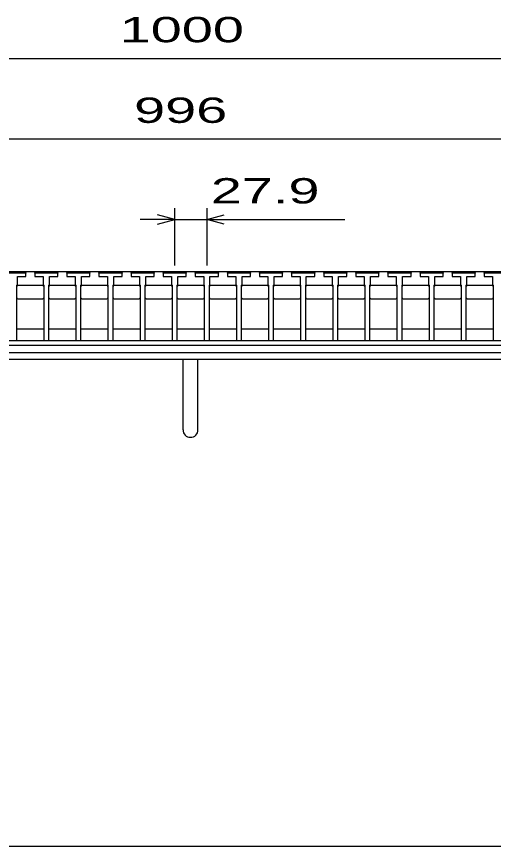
# Model space of a CAD drawing. Units: millimetres, scale not verified. Extents: x -1820 to 1731, y -1282 to 1054.
# Drawn here: x -1001 to -587, y -1146 to -426 of the extents above; entities that cross this region are included whole.
import ezdxf
from ezdxf.enums import TextEntityAlignment as Align

# ---------------------------------------------------------------- set-up
doc = ezdxf.new("R2010")
doc.units = ezdxf.units.MM
doc.header["$LTSCALE"] = 10
for name, color, linetype, lineweight in [('0_2', 150, 'Continuous', 25), ('16', 3, 'Continuous', 25), ('19', 6, 'Continuous', 25), ('22', 2, 'Continuous', 25)]:
    doc.layers.add(name, color=color, linetype=linetype, lineweight=lineweight)
doc.styles.add('ベクトル', font='')
doc.styles.get('ベクトル').set_extended_font_data('ベクトル')

msp = doc.modelspace()

# ---------------------------------------------------------------- linework, layer by layer
at = {"layer": '0_2'}
msp.add_line((1731, -1146.5), (-1729, -1146.5), dxfattribs=at)
at = {"layer": '16'}
for p, q in [((-1348, -647), (-352, -647)), ((-993.2, -648.5), (-1013.2, -648.5)), ((-997.1, -648.5), (-996.6, -647)), ((-996.6, -647), (-993.7, -647)), ((-993.7, -647), (-993.2, -648.5)), ((-993.2, -651.5), (-993.2, -648.5)), ((-985.3, -648.5), (-984.8, -647)), ((-985.3, -648.5), (-985.3, -651.5)), ((-965.3, -648.5), (-985.3, -648.5)), ((-984.8, -647), (-981.9, -647)), ((-981.9, -647), (-981.4, -648.5)), ((-977.25, -648.5), (-976.75, -647)), ((-976.75, -647), (-973.85, -647)), ((-973.85, -647), (-973.35, -648.5)), ((-969.2, -648.5), (-968.7, -647)), ((-968.7, -647), (-965.8, -647)), ((-965.8, -647), (-965.3, -648.5)), ((-965.3, -651.5), (-965.3, -648.5)), ((-957.4, -648.5), (-956.9, -647)), ((-957.4, -648.5), (-957.4, -651.5)), ((-937.4, -648.5), (-957.4, -648.5)), ((-956.9, -647), (-954, -647)), ((-954, -647), (-953.5, -648.5)), ((-949.35, -648.5), (-948.85, -647)), ((-948.85, -647), (-945.95, -647)), ((-945.95, -647), (-945.45, -648.5)), ((-941.3, -648.5), (-940.8, -647)), ((-940.8, -647), (-937.9, -647)), ((-937.9, -647), (-937.4, -648.5)), ((-937.4, -651.5), (-937.4, -648.5)), ((-929.5, -648.5), (-929, -647)), ((-929.5, -648.5), (-929.5, -651.5)), ((-909.5, -648.5), (-929.5, -648.5)), ((-929, -647), (-926.1, -647)), ((-926.1, -647), (-925.6, -648.5)), ((-921.45, -648.5), (-920.95, -647)), ((-920.95, -647), (-918.05, -647)), ((-918.05, -647), (-917.55, -648.5)), ((-913.4, -648.5), (-912.9, -647)), ((-912.9, -647), (-910, -647)), ((-910, -647), (-909.5, -648.5)), ((-909.5, -651.5), (-909.5, -648.5)), ((-901.6, -648.5), (-901.1, -647)), ((-901.6, -648.5), (-901.6, -651.5)), ((-881.6, -648.5), (-901.6, -648.5)), ((-901.1, -647), (-898.2, -647)), ((-898.2, -647), (-897.7, -648.5)), ((-893.55, -648.5), (-893.05, -647)), ((-893.05, -647), (-890.15, -647)), ((-890.15, -647), (-889.65, -648.5)), ((-885.5, -648.5), (-885, -647)), ((-885, -647), (-882.1, -647)), ((-882.1, -647), (-881.6, -648.5)), ((-881.6, -651.5), (-881.6, -648.5)), ((-873.7, -648.5), (-873.2, -647)), ((-873.7, -648.5), (-873.7, -651.5)), ((-853.7, -648.5), (-873.7, -648.5)), ((-873.2, -647), (-870.3, -647)), ((-870.3, -647), (-869.8, -648.5)), ((-865.65, -648.5), (-865.15, -647)), ((-865.15, -647), (-862.25, -647)), ((-862.25, -647), (-861.75, -648.5)), ((-857.6, -648.5), (-857.1, -647)), ((-857.1, -647), (-854.2, -647)), ((-854.2, -647), (-853.7, -648.5)), ((-853.7, -651.5), (-853.7, -648.5)), ((-845.8, -648.5), (-845.3, -647)), ((-845.8, -648.5), (-845.8, -651.5)), ((-825.8, -648.5), (-845.8, -648.5)), ((-845.3, -647), (-842.4, -647)), ((-842.4, -647), (-841.9, -648.5)), ((-837.75, -648.5), (-837.25, -647)), ((-837.25, -647), (-834.35, -647)), ((-834.35, -647), (-833.85, -648.5)), ((-829.7, -648.5), (-829.2, -647)), ((-829.2, -647), (-826.3, -647)), ((-826.3, -647), (-825.8, -648.5)), ((-825.8, -651.5), (-825.8, -648.5)), ((-817.9, -648.5), (-817.4, -647)), ((-817.9, -648.5), (-817.9, -651.5)), ((-797.9, -648.5), (-817.9, -648.5)), ((-817.4, -647), (-814.5, -647)), ((-814.5, -647), (-814, -648.5)), ((-809.85, -648.5), (-809.35, -647)), ((-809.35, -647), (-806.45, -647)), ((-806.45, -647), (-805.95, -648.5)), ((-801.8, -648.5), (-801.3, -647)), ((-801.3, -647), (-798.4, -647)), ((-798.4, -647), (-797.9, -648.5)), ((-797.9, -651.5), (-797.9, -648.5)), ((-790, -648.5), (-789.5, -647)), ((-790, -648.5), (-790, -651.5)), ((-770, -648.5), (-790, -648.5)), ((-789.5, -647), (-786.6, -647)), ((-786.6, -647), (-786.1, -648.5)), ((-781.95, -648.5), (-781.45, -647)), ((-781.45, -647), (-778.55, -647)), ((-778.55, -647), (-778.05, -648.5)), ((-773.9, -648.5), (-773.4, -647)), ((-773.4, -647), (-770.5, -647)), ((-770.5, -647), (-770, -648.5)), ((-770, -651.5), (-770, -648.5)), ((-762.1, -648.5), (-761.6, -647)), ((-762.1, -648.5), (-762.1, -651.5)), ((-742.1, -648.5), (-762.1, -648.5)), ((-761.6, -647), (-758.7, -647)), ((-758.7, -647), (-758.2, -648.5)), ((-754.05, -648.5), (-753.55, -647)), ((-753.55, -647), (-750.65, -647)), ((-750.65, -647), (-750.15, -648.5)), ((-746, -648.5), (-745.5, -647)), ((-745.5, -647), (-742.6, -647)), ((-742.6, -647), (-742.1, -648.5)), ((-742.1, -651.5), (-742.1, -648.5)), ((-734.2, -648.5), (-733.7, -647)), ((-734.2, -648.5), (-734.2, -651.5)), ((-714.2, -648.5), (-734.2, -648.5)), ((-733.7, -647), (-730.8, -647)), ((-730.8, -647), (-730.3, -648.5)), ((-726.15, -648.5), (-725.65, -647)), ((-725.65, -647), (-722.75, -647)), ((-722.75, -647), (-722.25, -648.5)), ((-718.1, -648.5), (-717.6, -647)), ((-717.6, -647), (-714.7, -647)), ((-714.7, -647), (-714.2, -648.5)), ((-714.2, -651.5), (-714.2, -648.5)), ((-706.3, -648.5), (-705.8, -647)), ((-706.3, -648.5), (-706.3, -651.5)), ((-686.3, -648.5), (-706.3, -648.5)), ((-705.8, -647), (-702.9, -647)), ((-702.9, -647), (-702.4, -648.5)), ((-698.25, -648.5), (-697.75, -647)), ((-697.75, -647), (-694.85, -647)), ((-694.85, -647), (-694.35, -648.5)), ((-690.2, -648.5), (-689.7, -647)), ((-689.7, -647), (-686.8, -647)), ((-686.8, -647), (-686.3, -648.5)), ((-686.3, -651.5), (-686.3, -648.5)), ((-678.4, -648.5), (-677.9, -647)), ((-678.4, -648.5), (-678.4, -651.5)), ((-658.4, -648.5), (-678.4, -648.5)), ((-677.9, -647), (-675, -647)), ((-675, -647), (-674.5, -648.5)), ((-670.35, -648.5), (-669.85, -647)), ((-669.85, -647), (-666.95, -647)), ((-666.95, -647), (-666.45, -648.5)), ((-662.3, -648.5), (-661.8, -647)), ((-661.8, -647), (-658.9, -647)), ((-658.9, -647), (-658.4, -648.5)), ((-658.4, -651.5), (-658.4, -648.5)), ((-650.5, -648.5), (-650, -647)), ((-650.5, -648.5), (-650.5, -651.5)), ((-630.5, -648.5), (-650.5, -648.5)), ((-650, -647), (-647.1, -647)), ((-647.1, -647), (-646.6, -648.5)), ((-642.45, -648.5), (-641.95, -647)), ((-641.95, -647), (-639.05, -647)), ((-639.05, -647), (-638.55, -648.5)), ((-634.4, -648.5), (-633.9, -647)), ((-633.9, -647), (-631, -647)), ((-631, -647), (-630.5, -648.5)), ((-630.5, -651.5), (-630.5, -648.5)), ((-622.6, -648.5), (-622.1, -647)), ((-622.6, -648.5), (-622.6, -651.5)), ((-602.6, -648.5), (-622.6, -648.5)), ((-622.1, -647), (-619.2, -647)), ((-619.2, -647), (-618.7, -648.5)), ((-614.55, -648.5), (-614.05, -647)), ((-614.05, -647), (-611.15, -647)), ((-611.15, -647), (-610.65, -648.5)), ((-606.5, -648.5), (-606, -647)), ((-606, -647), (-603.1, -647)), ((-603.1, -647), (-602.6, -648.5)), ((-602.6, -651.5), (-602.6, -648.5)), ((-594.7, -648.5), (-594.2, -647)), ((-594.7, -648.5), (-594.7, -651.5)), ((-574.7, -648.5), (-594.7, -648.5)), ((-594.2, -647), (-591.3, -647)), ((-591.3, -647), (-590.8, -648.5)), ((-1000.45, -658.5), (-1000.45, -651.5)), ((-1000.45, -651.5), (-993.2, -651.5)), ((-985.3, -651.5), (-978.05, -651.5)), ((-978.05, -651.5), (-978.05, -658.5)), ((-972.55, -658.5), (-972.55, -651.5)), ((-972.55, -651.5), (-965.3, -651.5)), ((-957.4, -651.5), (-950.15, -651.5)), ((-950.15, -651.5), (-950.15, -658.5)), ((-944.65, -658.5), (-944.65, -651.5)), ((-944.65, -651.5), (-937.4, -651.5)), ((-929.5, -651.5), (-922.25, -651.5)), ((-922.25, -651.5), (-922.25, -658.5)), ((-916.75, -658.5), (-916.75, -651.5)), ((-916.75, -651.5), (-909.5, -651.5)), ((-901.6, -651.5), (-894.35, -651.5)), ((-894.35, -651.5), (-894.35, -658.5)), ((-888.85, -658.5), (-888.85, -651.5)), ((-888.85, -651.5), (-881.6, -651.5)), ((-873.7, -651.5), (-866.45, -651.5)), ((-866.45, -651.5), (-866.45, -658.5)), ((-860.95, -658.5), (-860.95, -651.5)), ((-860.95, -651.5), (-853.7, -651.5)), ((-845.8, -651.5), (-838.55, -651.5)), ((-838.55, -651.5), (-838.55, -658.5)), ((-833.05, -658.5), (-833.05, -651.5)), ((-833.05, -651.5), (-825.8, -651.5)), ((-817.9, -651.5), (-810.65, -651.5)), ((-810.65, -651.5), (-810.65, -658.5)), ((-805.15, -658.5), (-805.15, -651.5)), ((-805.15, -651.5), (-797.9, -651.5)), ((-790, -651.5), (-782.75, -651.5)), ((-782.75, -651.5), (-782.75, -658.5)), ((-777.25, -658.5), (-777.25, -651.5)), ((-777.25, -651.5), (-770, -651.5)), ((-762.1, -651.5), (-754.85, -651.5)), ((-754.85, -651.5), (-754.85, -658.5)), ((-749.35, -658.5), (-749.35, -651.5)), ((-749.35, -651.5), (-742.1, -651.5)), ((-734.2, -651.5), (-726.95, -651.5)), ((-726.95, -651.5), (-726.95, -658.5)), ((-721.45, -658.5), (-721.45, -651.5)), ((-721.45, -651.5), (-714.2, -651.5)), ((-706.3, -651.5), (-699.05, -651.5)), ((-699.05, -651.5), (-699.05, -658.5)), ((-693.55, -658.5), (-693.55, -651.5)), ((-693.55, -651.5), (-686.3, -651.5)), ((-678.4, -651.5), (-671.15, -651.5)), ((-671.15, -651.5), (-671.15, -658.5)), ((-665.65, -658.5), (-665.65, -651.5)), ((-665.65, -651.5), (-658.4, -651.5)), ((-650.5, -651.5), (-643.25, -651.5)), ((-643.25, -651.5), (-643.25, -658.5)), ((-637.75, -658.5), (-637.75, -651.5)), ((-637.75, -651.5), (-630.5, -651.5)), ((-622.6, -651.5), (-615.35, -651.5)), ((-615.35, -651.5), (-615.35, -658.5)), ((-609.85, -658.5), (-609.85, -651.5)), ((-609.85, -651.5), (-602.6, -651.5)), ((-594.7, -651.5), (-587.45, -651.5)), ((-587.45, -651.5), (-587.45, -658.5)), ((-1000.95, -659), (-1000.45, -658.5)), ((-1000.95, -707), (-1000.95, -659)), ((-1000.95, -660), (-999.95, -659)), ((-999.95, -659), (-978.55, -659)), ((-978.55, -659), (-977.55, -660)), ((-978.05, -658.5), (-977.55, -659)), ((-977.55, -659), (-977.55, -707)), ((-973.05, -659), (-972.55, -658.5)), ((-973.05, -707), (-973.05, -659)), ((-973.05, -660), (-972.05, -659)), ((-972.05, -659), (-950.65, -659)), ((-950.65, -659), (-949.65, -660)), ((-950.15, -658.5), (-949.65, -659)), ((-949.65, -659), (-949.65, -707)), ((-945.15, -659), (-944.65, -658.5)), ((-945.15, -707), (-945.15, -659)), ((-945.15, -660), (-944.15, -659)), ((-944.15, -659), (-922.75, -659)), ((-922.75, -659), (-921.75, -660)), ((-922.25, -658.5), (-921.75, -659)), ((-921.75, -659), (-921.75, -707)), ((-917.25, -659), (-916.75, -658.5)), ((-917.25, -707), (-917.25, -659)), ((-917.25, -660), (-916.25, -659)), ((-916.25, -659), (-894.85, -659)), ((-894.85, -659), (-893.85, -660)), ((-894.35, -658.5), (-893.85, -659)), ((-893.85, -659), (-893.85, -707)), ((-889.35, -659), (-888.85, -658.5)), ((-889.35, -707), (-889.35, -659)), ((-889.35, -660), (-888.35, -659)), ((-888.35, -659), (-866.95, -659)), ((-866.95, -659), (-865.95, -660)), ((-866.45, -658.5), (-865.95, -659)), ((-865.95, -659), (-865.95, -707)), ((-861.45, -659), (-860.95, -658.5)), ((-861.45, -707), (-861.45, -659)), ((-861.45, -660), (-860.45, -659)), ((-860.45, -659), (-839.05, -659)), ((-839.05, -659), (-838.05, -660)), ((-838.55, -658.5), (-838.05, -659)), ((-838.05, -659), (-838.05, -707)), ((-833.55, -659), (-833.05, -658.5)), ((-833.55, -707), (-833.55, -659)), ((-833.55, -660), (-832.55, -659)), ((-832.55, -659), (-811.15, -659)), ((-811.15, -659), (-810.15, -660)), ((-810.65, -658.5), (-810.15, -659)), ((-810.15, -659), (-810.15, -707)), ((-805.65, -659), (-805.15, -658.5)), ((-805.65, -707), (-805.65, -659)), ((-805.65, -660), (-804.65, -659)), ((-804.65, -659), (-783.25, -659)), ((-783.25, -659), (-782.25, -660)), ((-782.75, -658.5), (-782.25, -659)), ((-782.25, -659), (-782.25, -707)), ((-777.75, -659), (-777.25, -658.5)), ((-777.75, -707), (-777.75, -659)), ((-777.75, -660), (-776.75, -659)), ((-776.75, -659), (-755.35, -659)), ((-755.35, -659), (-754.35, -660)), ((-754.85, -658.5), (-754.35, -659)), ((-754.35, -659), (-754.35, -707)), ((-749.85, -659), (-749.35, -658.5)), ((-749.85, -707), (-749.85, -659)), ((-749.85, -660), (-748.85, -659)), ((-748.85, -659), (-727.45, -659)), ((-727.45, -659), (-726.45, -660)), ((-726.95, -658.5), (-726.45, -659)), ((-726.45, -659), (-726.45, -707)), ((-721.95, -659), (-721.45, -658.5)), ((-721.95, -707), (-721.95, -659)), ((-721.95, -660), (-720.95, -659)), ((-720.95, -659), (-699.55, -659)), ((-699.55, -659), (-698.55, -660)), ((-699.05, -658.5), (-698.55, -659)), ((-698.55, -659), (-698.55, -707)), ((-694.05, -659), (-693.55, -658.5)), ((-694.05, -707), (-694.05, -659)), ((-694.05, -660), (-693.05, -659)), ((-693.05, -659), (-671.65, -659)), ((-671.65, -659), (-670.65, -660)), ((-671.15, -658.5), (-670.65, -659)), ((-670.65, -659), (-670.65, -707)), ((-666.15, -659), (-665.65, -658.5)), ((-666.15, -707), (-666.15, -659)), ((-666.15, -660), (-665.15, -659)), ((-665.15, -659), (-643.75, -659)), ((-643.75, -659), (-642.75, -660)), ((-643.25, -658.5), (-642.75, -659)), ((-642.75, -659), (-642.75, -707)), ((-638.25, -659), (-637.75, -658.5)), ((-638.25, -707), (-638.25, -659)), ((-638.25, -660), (-637.25, -659)), ((-637.25, -659), (-615.85, -659)), ((-615.85, -659), (-614.85, -660)), ((-615.35, -658.5), (-614.85, -659)), ((-614.85, -659), (-614.85, -707)), ((-610.35, -659), (-609.85, -658.5)), ((-610.35, -707), (-610.35, -659)), ((-610.35, -660), (-609.35, -659)), ((-609.35, -659), (-587.95, -659)), ((-587.95, -659), (-586.95, -660)), ((-587.45, -658.5), (-586.95, -659)), ((-586.95, -659), (-586.95, -707)), ((-999.95, -671), (-1000.95, -670)), ((-977.55, -670), (-978.55, -671)), ((-972.05, -671), (-973.05, -670)), ((-949.65, -670), (-950.65, -671)), ((-944.15, -671), (-945.15, -670)), ((-921.75, -670), (-922.75, -671)), ((-916.25, -671), (-917.25, -670)), ((-893.85, -670), (-894.85, -671)), ((-888.35, -671), (-889.35, -670)), ((-865.95, -670), (-866.95, -671)), ((-860.45, -671), (-861.45, -670)), ((-838.05, -670), (-839.05, -671)), ((-832.55, -671), (-833.55, -670)), ((-810.15, -670), (-811.15, -671)), ((-804.65, -671), (-805.65, -670)), ((-782.25, -670), (-783.25, -671)), ((-776.75, -671), (-777.75, -670)), ((-754.35, -670), (-755.35, -671)), ((-748.85, -671), (-749.85, -670)), ((-726.45, -670), (-727.45, -671)), ((-720.95, -671), (-721.95, -670)), ((-698.55, -670), (-699.55, -671)), ((-693.05, -671), (-694.05, -670)), ((-670.65, -670), (-671.65, -671)), ((-665.15, -671), (-666.15, -670)), ((-642.75, -670), (-643.75, -671)), ((-637.25, -671), (-638.25, -670)), ((-614.85, -670), (-615.85, -671)), ((-609.35, -671), (-610.35, -670)), ((-586.95, -670), (-587.95, -671)), ((-978.55, -671), (-999.95, -671)), ((-950.65, -671), (-972.05, -671)), ((-922.75, -671), (-944.15, -671)), ((-894.85, -671), (-916.25, -671)), ((-866.95, -671), (-888.35, -671)), ((-839.05, -671), (-860.45, -671)), ((-811.15, -671), (-832.55, -671)), ((-783.25, -671), (-804.65, -671)), ((-755.35, -671), (-776.75, -671)), ((-727.45, -671), (-748.85, -671)), ((-699.55, -671), (-720.95, -671)), ((-671.65, -671), (-693.05, -671)), ((-643.75, -671), (-665.15, -671)), ((-615.85, -671), (-637.25, -671)), ((-587.95, -671), (-609.35, -671)), ((-1000.95, -697), (-977.55, -697)), ((-973.05, -697), (-949.65, -697)), ((-945.15, -697), (-921.75, -697)), ((-917.25, -697), (-893.85, -697)), ((-889.35, -697), (-865.95, -697)), ((-861.45, -697), (-838.05, -697)), ((-833.55, -697), (-810.15, -697)), ((-805.65, -697), (-782.25, -697)), ((-777.75, -697), (-754.35, -697)), ((-749.85, -697), (-726.45, -697)), ((-721.95, -697), (-698.55, -697)), ((-694.05, -697), (-670.65, -697)), ((-666.15, -697), (-642.75, -697)), ((-638.25, -697), (-614.85, -697)), ((-610.35, -697), (-586.95, -697)), ((-1340.25, -707), (-359.75, -707)), ((-359.75, -711.5), (-1340.25, -711.5)), ((-1005.45, -707), (-1000.95, -707)), ((-977.55, -707), (-973.05, -707)), ((-949.65, -707), (-945.15, -707)), ((-921.75, -707), (-917.25, -707)), ((-893.85, -707), (-889.35, -707)), ((-865.95, -707), (-861.45, -707)), ((-838.05, -707), (-833.55, -707)), ((-810.15, -707), (-805.65, -707)), ((-782.25, -707), (-777.75, -707)), ((-754.35, -707), (-749.85, -707)), ((-726.45, -707), (-721.95, -707)), ((-698.55, -707), (-694.05, -707)), ((-670.65, -707), (-666.15, -707)), ((-642.75, -707), (-638.25, -707)), ((-614.85, -707), (-610.35, -707)), ((-586.95, -707), (-582.45, -707)), ((-1340.25, -717.5), (-359.75, -717.5))]:
    msp.add_line(p, q, dxfattribs=at)
at = {"layer": '19'}
for p, q in [((-1350, -717.5), (-350, -717.5)), ((-350, -723.5), (-1350, -723.5)), ((-856.5, -784.61), (-856.5, -723.5)), ((-843.5, -784.61), (-843.5, -723.5))]:
    msp.add_line(p, q, dxfattribs=at)
msp.add_arc((-850, -784.61), 6.5, 180, 0, dxfattribs=at)
at = {"layer": '22', "color": 4}
for p, q in [((-1350, -462), (-350, -462)), ((-1348, -532), (-352, -532)), ((-863.7, -602), (-878.7, -598)), ((-863.7, -642), (-863.7, -592)), ((-835.8, -592), (-835.8, -642)), ((-835.8, -602), (-820.8, -598)), ((-863.7, -602), (-893.7, -602)), ((-878.7, -606), (-863.7, -602)), ((-863.7, -602), (-835.8, -602)), ((-820.8, -606), (-835.8, -602)), ((-835.8, -602), (-715.8, -602))]:
    msp.add_line(p, q, dxfattribs=at)

# ---------------------------------------------------------------- texts
at = {"layer": '22', "style": 'ベクトル', "width": 1.65}
for s, p in [(' 1000 ', (-925, -437)), (' 996 ', (-912.5, -507)), (' 27.9 ', (-845.8, -577))]:
    msp.add_text(s, height=21.99, dxfattribs=at).set_placement(p, align=Align.MIDDLE_LEFT)

doc.saveas('drawing.dxf')
